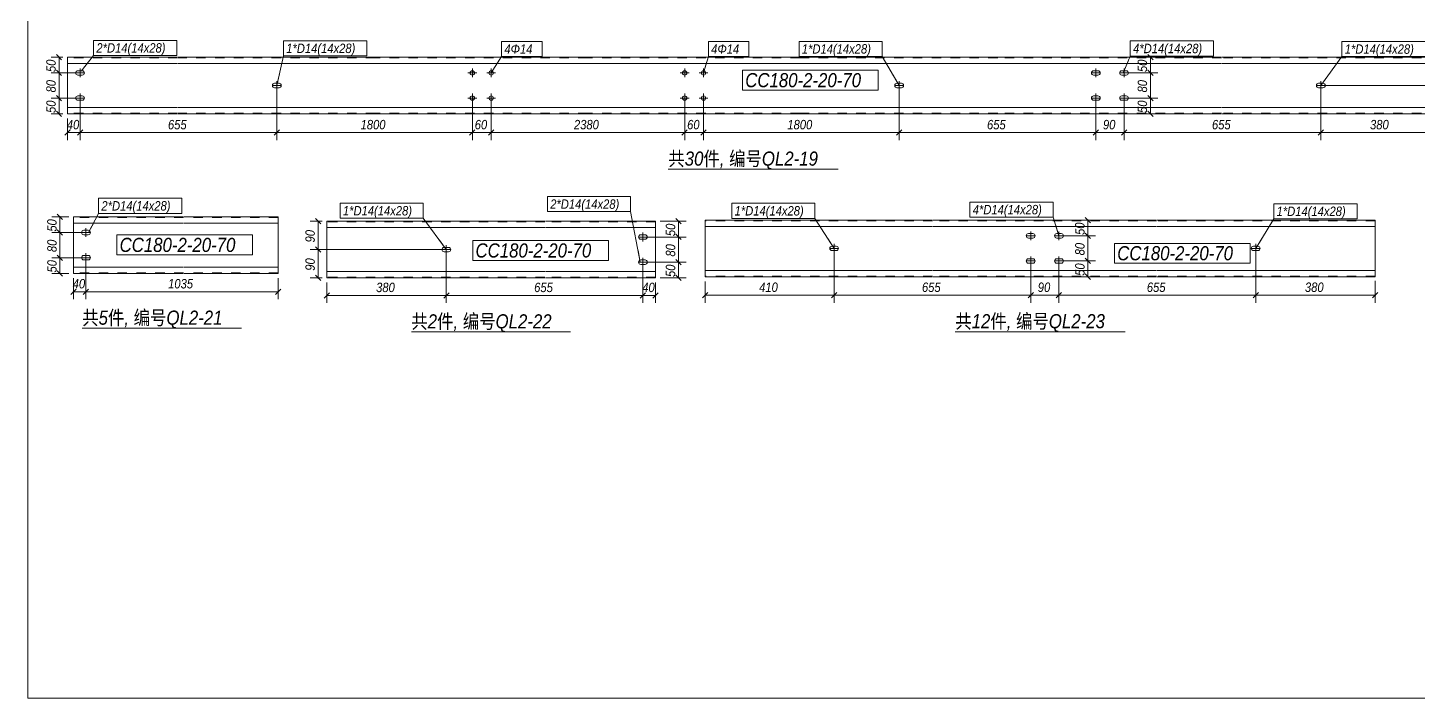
# Model space of a CAD drawing. Header units: millimetres. Extents: x 181 to 4047, y 165 to 2266.
# Drawn here: x 2069.9 to 2364.8, y 628.7 to 770.8 of the extents above; entities that cross this region are included whole.
import ezdxf

# ---------------------------------------------------------------- set-up
doc = ezdxf.new("R2010")
doc.units = ezdxf.units.MM
doc.linetypes.add('XKITLINE00', pattern=[0])
doc.linetypes.add('XKITLINE02', pattern=[4, 2, -2])
for name, color, linetype, lineweight in [('Bolt', 7, 'Continuous', 0), ('BoltMark', 3, 'Continuous', 0), ('DrawingSheet', 5, 'Continuous', 0), ('OtherObjectType', 1, 'Continuous', 0), ('Part', 2, 'Continuous', 0), ('PartMark', 3, 'Continuous', 0), ('Z-DIMENSIONS', 1, 'Continuous', 0)]:
    doc.layers.add(name, color=color, linetype=linetype, lineweight=lineweight)
doc.styles.add('Arial Italic', font='ariali.ttf')

msp = doc.modelspace()

# ---------------------------------------------------------------- linework, layer by layer
at = {"layer": 'Bolt', "color": 3, "linetype": 'XKITLINE00', "lineweight": 0}
for p, q in [((2080.06, 761.45), (2080.02, 761.27)), ((2080.02, 761.27), (2080.02, 761.27)), ((2080.02, 761.27), (2080.06, 761.09)), ((2080.02, 761.27), (2081.89, 761.27)), ((2080.16, 761.6), (2080.06, 761.45)), ((2080.06, 761.09), (2080.16, 760.94)), ((2080.31, 761.7), (2080.16, 761.6)), ((2080.16, 760.94), (2080.31, 760.84)), ((2080.49, 761.73), (2080.31, 761.7)), ((2080.31, 760.84), (2080.49, 760.8)), ((2081.42, 761.73), (2080.49, 761.73)), ((2080.49, 760.8), (2081.42, 760.8)), ((2080.95, 760.33), (2080.95, 762.2)), ((2081.6, 761.7), (2081.42, 761.73)), ((2081.42, 760.8), (2081.6, 760.84)), ((2081.75, 761.6), (2081.6, 761.7)), ((2081.6, 760.84), (2081.75, 760.94)), ((2081.85, 761.45), (2081.75, 761.6)), ((2081.75, 760.94), (2081.85, 761.09)), ((2081.89, 761.27), (2081.85, 761.45)), ((2081.85, 761.09), (2081.89, 761.27)), ((2081.89, 761.27), (2081.89, 761.27)), ((2163.21, 761.27), (2165.08, 761.27)), ((2164.15, 760.33), (2164.15, 762.2)), ((2167.21, 761.27), (2169.08, 761.27)), ((2168.15, 760.33), (2168.15, 762.2)), ((2208.25, 761.27), (2210.11, 761.27)), ((2209.18, 760.33), (2209.18, 762.2)), ((2212.25, 761.27), (2214.11, 761.27)), ((2213.18, 760.33), (2213.18, 762.2)), ((2295.47, 761.45), (2295.44, 761.27)), ((2295.44, 761.27), (2295.44, 761.27)), ((2295.44, 761.27), (2295.47, 761.09)), ((2295.44, 761.27), (2297.3, 761.27)), ((2295.57, 761.6), (2295.47, 761.45)), ((2295.47, 761.09), (2295.57, 760.94)), ((2295.72, 761.7), (2295.57, 761.6)), ((2295.57, 760.94), (2295.72, 760.84)), ((2295.9, 761.73), (2295.72, 761.7)), ((2295.72, 760.84), (2295.9, 760.8)), ((2296.84, 761.73), (2295.9, 761.73)), ((2295.9, 760.8), (2296.84, 760.8)), ((2296.37, 760.33), (2296.37, 762.2)), ((2297.01, 761.7), (2296.84, 761.73)), ((2296.84, 760.8), (2297.01, 760.84)), ((2297.17, 761.6), (2297.01, 761.7)), ((2297.01, 760.84), (2297.17, 760.94)), ((2297.27, 761.45), (2297.17, 761.6)), ((2297.17, 760.94), (2297.27, 761.09)), ((2297.3, 761.27), (2297.27, 761.45)), ((2297.27, 761.09), (2297.3, 761.27)), ((2297.3, 761.27), (2297.3, 761.27)), ((2301.47, 761.45), (2301.44, 761.27)), ((2301.44, 761.27), (2301.44, 761.27)), ((2301.44, 761.27), (2301.47, 761.09)), ((2301.44, 761.27), (2303.3, 761.27)), ((2301.57, 761.6), (2301.47, 761.45)), ((2301.47, 761.09), (2301.57, 760.94)), ((2301.72, 761.7), (2301.57, 761.6)), ((2301.57, 760.94), (2301.72, 760.84)), ((2301.9, 761.73), (2301.72, 761.7)), ((2301.72, 760.84), (2301.9, 760.8)), ((2302.84, 761.73), (2301.9, 761.73)), ((2301.9, 760.8), (2302.84, 760.8)), ((2302.37, 760.33), (2302.37, 762.2)), ((2303.01, 761.7), (2302.84, 761.73)), ((2302.84, 760.8), (2303.01, 760.84)), ((2303.17, 761.6), (2303.01, 761.7)), ((2303.01, 760.84), (2303.17, 760.94)), ((2303.27, 761.45), (2303.17, 761.6)), ((2303.17, 760.94), (2303.27, 761.09)), ((2303.3, 761.27), (2303.27, 761.45)), ((2303.27, 761.09), (2303.3, 761.27)), ((2303.3, 761.27), (2303.3, 761.27)), ((2121.75, 758.6), (2121.78, 758.78)), ((2121.78, 758.42), (2121.75, 758.6)), ((2121.75, 758.6), (2121.75, 758.6)), ((2123.61, 758.6), (2121.75, 758.6)), ((2121.78, 758.78), (2121.88, 758.93)), ((2121.88, 758.27), (2121.78, 758.42)), ((2121.88, 758.93), (2122.04, 759.03)), ((2122.04, 758.17), (2121.88, 758.27)), ((2122.04, 759.03), (2122.21, 759.07)), ((2122.21, 758.13), (2122.04, 758.17)), ((2122.21, 759.07), (2123.15, 759.07)), ((2123.15, 758.13), (2122.21, 758.13)), ((2122.68, 757.67), (2122.68, 759.53)), ((2123.15, 759.07), (2123.33, 759.03)), ((2123.33, 758.17), (2123.15, 758.13)), ((2123.33, 759.03), (2123.48, 758.93)), ((2123.48, 758.27), (2123.33, 758.17)), ((2123.48, 758.93), (2123.58, 758.78)), ((2123.58, 758.42), (2123.48, 758.27)), ((2123.58, 758.78), (2123.61, 758.6)), ((2123.61, 758.6), (2123.58, 758.42)), ((2123.61, 758.6), (2123.61, 758.6)), ((2253.75, 758.6), (2253.78, 758.78)), ((2253.78, 758.42), (2253.75, 758.6)), ((2253.75, 758.6), (2253.75, 758.6)), ((2255.61, 758.6), (2253.75, 758.6)), ((2253.78, 758.78), (2253.88, 758.93)), ((2253.88, 758.27), (2253.78, 758.42)), ((2253.88, 758.93), (2254.03, 759.03)), ((2254.03, 758.17), (2253.88, 758.27)), ((2254.03, 759.03), (2254.21, 759.07)), ((2254.21, 758.13), (2254.03, 758.17)), ((2254.21, 759.07), (2255.15, 759.07)), ((2255.15, 758.13), (2254.21, 758.13)), ((2254.68, 757.67), (2254.68, 759.53)), ((2255.15, 759.07), (2255.32, 759.03)), ((2255.32, 758.17), (2255.15, 758.13)), ((2255.32, 759.03), (2255.48, 758.93)), ((2255.48, 758.27), (2255.32, 758.17)), ((2255.48, 758.93), (2255.58, 758.78)), ((2255.58, 758.42), (2255.48, 758.27)), ((2255.58, 758.78), (2255.61, 758.6)), ((2255.61, 758.6), (2255.58, 758.42)), ((2255.61, 758.6), (2255.61, 758.6)), ((2343.16, 758.6), (2343.2, 758.78)), ((2343.2, 758.42), (2343.16, 758.6)), ((2343.16, 758.6), (2343.16, 758.6)), ((2345.03, 758.6), (2343.16, 758.6)), ((2343.2, 758.78), (2343.3, 758.93)), ((2343.3, 758.27), (2343.2, 758.42)), ((2343.3, 758.93), (2343.45, 759.03)), ((2343.45, 758.17), (2343.3, 758.27)), ((2343.45, 759.03), (2343.63, 759.07)), ((2343.63, 758.13), (2343.45, 758.17)), ((2343.63, 759.07), (2344.56, 759.07)), ((2344.56, 758.13), (2343.63, 758.13)), ((2344.1, 757.67), (2344.1, 759.53)), ((2344.56, 759.07), (2344.74, 759.03)), ((2344.74, 758.17), (2344.56, 758.13)), ((2344.74, 759.03), (2344.89, 758.93)), ((2344.89, 758.27), (2344.74, 758.17)), ((2344.89, 758.93), (2344.99, 758.78)), ((2344.99, 758.42), (2344.89, 758.27)), ((2344.99, 758.78), (2345.03, 758.6)), ((2345.03, 758.6), (2344.99, 758.42)), ((2345.03, 758.6), (2345.03, 758.6)), ((2080.06, 756.11), (2080.02, 755.93)), ((2080.02, 755.93), (2080.02, 755.93)), ((2080.02, 755.93), (2080.06, 755.76)), ((2080.02, 755.93), (2081.89, 755.93)), ((2080.16, 756.26), (2080.06, 756.11)), ((2080.06, 755.76), (2080.16, 755.6)), ((2080.31, 756.37), (2080.16, 756.26)), ((2080.16, 755.6), (2080.31, 755.5)), ((2080.49, 756.4), (2080.31, 756.37)), ((2080.31, 755.5), (2080.49, 755.47)), ((2081.42, 756.4), (2080.49, 756.4)), ((2080.49, 755.47), (2081.42, 755.47)), ((2080.95, 755), (2080.95, 756.87)), ((2081.6, 756.37), (2081.42, 756.4)), ((2081.42, 755.47), (2081.6, 755.5)), ((2081.75, 756.26), (2081.6, 756.37)), ((2081.6, 755.5), (2081.75, 755.6)), ((2081.85, 756.11), (2081.75, 756.26)), ((2081.75, 755.6), (2081.85, 755.76)), ((2081.89, 755.93), (2081.85, 756.11)), ((2081.85, 755.76), (2081.89, 755.93)), ((2081.89, 755.93), (2081.89, 755.93)), ((2163.21, 755.93), (2165.08, 755.93)), ((2164.15, 755), (2164.15, 756.87)), ((2167.21, 755.93), (2169.08, 755.93)), ((2168.15, 755), (2168.15, 756.87)), ((2208.25, 755.93), (2210.11, 755.93)), ((2209.18, 755), (2209.18, 756.87)), ((2212.25, 755.93), (2214.11, 755.93)), ((2213.18, 755), (2213.18, 756.87)), ((2295.47, 756.11), (2295.44, 755.93)), ((2295.44, 755.93), (2295.44, 755.93)), ((2295.44, 755.93), (2295.47, 755.76)), ((2295.44, 755.93), (2297.3, 755.93)), ((2295.57, 756.26), (2295.47, 756.11)), ((2295.47, 755.76), (2295.57, 755.6)), ((2295.72, 756.37), (2295.57, 756.26)), ((2295.57, 755.6), (2295.72, 755.5)), ((2295.9, 756.4), (2295.72, 756.37)), ((2295.72, 755.5), (2295.9, 755.47)), ((2296.84, 756.4), (2295.9, 756.4)), ((2295.9, 755.47), (2296.84, 755.47)), ((2296.37, 755), (2296.37, 756.87)), ((2297.01, 756.37), (2296.84, 756.4)), ((2296.84, 755.47), (2297.01, 755.5)), ((2297.17, 756.26), (2297.01, 756.37)), ((2297.01, 755.5), (2297.17, 755.6)), ((2297.27, 756.11), (2297.17, 756.26)), ((2297.17, 755.6), (2297.27, 755.76)), ((2297.3, 755.93), (2297.27, 756.11)), ((2297.27, 755.76), (2297.3, 755.93)), ((2297.3, 755.93), (2297.3, 755.93)), ((2301.47, 756.11), (2301.44, 755.93)), ((2301.44, 755.93), (2301.44, 755.93)), ((2301.44, 755.93), (2301.47, 755.76)), ((2301.44, 755.93), (2303.3, 755.93)), ((2301.57, 756.26), (2301.47, 756.11)), ((2301.47, 755.76), (2301.57, 755.6)), ((2301.72, 756.37), (2301.57, 756.26)), ((2301.57, 755.6), (2301.72, 755.5)), ((2301.9, 756.4), (2301.72, 756.37)), ((2301.72, 755.5), (2301.9, 755.47)), ((2302.84, 756.4), (2301.9, 756.4)), ((2301.9, 755.47), (2302.84, 755.47)), ((2302.37, 755), (2302.37, 756.87)), ((2303.01, 756.37), (2302.84, 756.4)), ((2302.84, 755.47), (2303.01, 755.5)), ((2303.17, 756.26), (2303.01, 756.37)), ((2303.01, 755.5), (2303.17, 755.6)), ((2303.27, 756.11), (2303.17, 756.26)), ((2303.17, 755.6), (2303.27, 755.76)), ((2303.3, 755.93), (2303.27, 756.11)), ((2303.27, 755.76), (2303.3, 755.93)), ((2303.3, 755.93), (2303.3, 755.93)), ((2081.31, 727.6), (2081.27, 727.42)), ((2081.27, 727.42), (2081.27, 727.42)), ((2081.27, 727.42), (2081.31, 727.24)), ((2083.14, 727.42), (2081.27, 727.42)), ((2081.41, 727.75), (2081.31, 727.6)), ((2081.31, 727.24), (2081.41, 727.09)), ((2081.56, 727.85), (2081.41, 727.75)), ((2081.41, 727.09), (2081.56, 726.99)), ((2081.74, 727.89), (2081.56, 727.85)), ((2081.56, 726.99), (2081.74, 726.95)), ((2082.67, 727.89), (2081.74, 727.89)), ((2081.74, 726.95), (2082.67, 726.95)), ((2082.2, 728.35), (2082.2, 726.49)), ((2082.85, 727.85), (2082.67, 727.89)), ((2082.67, 726.95), (2082.85, 726.99)), ((2083, 727.75), (2082.85, 727.85)), ((2082.85, 726.99), (2083, 727.09)), ((2083.1, 727.6), (2083, 727.75)), ((2083, 727.09), (2083.1, 727.24)), ((2083.14, 727.42), (2083.1, 727.6)), ((2083.1, 727.24), (2083.14, 727.42)), ((2083.14, 727.42), (2083.14, 727.42)), ((2199.43, 726.65), (2199.39, 726.47)), ((2199.39, 726.47), (2199.39, 726.47)), ((2199.39, 726.47), (2199.43, 726.29)), ((2199.39, 726.47), (2201.26, 726.47)), ((2199.53, 726.8), (2199.43, 726.65)), ((2199.43, 726.29), (2199.53, 726.14)), ((2199.68, 726.9), (2199.53, 726.8)), ((2199.53, 726.14), (2199.68, 726.04)), ((2199.86, 726.94), (2199.68, 726.9)), ((2199.68, 726.04), (2199.86, 726.01)), ((2200.79, 726.94), (2199.86, 726.94)), ((2199.86, 726.01), (2200.79, 726.01)), ((2200.33, 725.54), (2200.33, 727.41)), ((2200.97, 726.9), (2200.79, 726.94)), ((2200.79, 726.01), (2200.97, 726.04)), ((2201.12, 726.8), (2200.97, 726.9)), ((2200.97, 726.04), (2201.12, 726.14)), ((2201.22, 726.65), (2201.12, 726.8)), ((2201.12, 726.14), (2201.22, 726.29)), ((2201.26, 726.47), (2201.22, 726.65)), ((2201.22, 726.29), (2201.26, 726.47)), ((2201.26, 726.47), (2201.26, 726.47)), ((2281.67, 726.91), (2281.63, 726.73)), ((2281.63, 726.73), (2281.63, 726.73)), ((2281.63, 726.73), (2281.67, 726.55)), ((2283.5, 726.73), (2281.63, 726.73)), ((2281.77, 727.06), (2281.67, 726.91)), ((2281.67, 726.55), (2281.77, 726.4)), ((2281.92, 727.16), (2281.77, 727.06)), ((2281.77, 726.4), (2281.92, 726.3)), ((2282.1, 727.19), (2281.92, 727.16)), ((2281.92, 726.3), (2282.1, 726.26)), ((2283.03, 727.19), (2282.1, 727.19)), ((2282.1, 726.26), (2283.03, 726.26)), ((2282.57, 727.66), (2282.57, 725.79)), ((2283.21, 727.16), (2283.03, 727.19)), ((2283.03, 726.26), (2283.21, 726.3)), ((2283.36, 727.06), (2283.21, 727.16)), ((2283.21, 726.3), (2283.36, 726.4)), ((2283.46, 726.91), (2283.36, 727.06)), ((2283.36, 726.4), (2283.46, 726.55)), ((2283.5, 726.73), (2283.46, 726.91)), ((2283.46, 726.55), (2283.5, 726.73)), ((2283.5, 726.73), (2283.5, 726.73)), ((2287.67, 726.91), (2287.63, 726.73)), ((2287.63, 726.73), (2287.63, 726.73)), ((2287.63, 726.73), (2287.67, 726.55)), ((2289.5, 726.73), (2287.63, 726.73)), ((2287.77, 727.06), (2287.67, 726.91)), ((2287.67, 726.55), (2287.77, 726.4)), ((2287.92, 727.16), (2287.77, 727.06)), ((2287.77, 726.4), (2287.92, 726.3)), ((2288.1, 727.19), (2287.92, 727.16)), ((2287.92, 726.3), (2288.1, 726.26)), ((2289.03, 727.19), (2288.1, 727.19)), ((2288.1, 726.26), (2289.03, 726.26)), ((2288.57, 727.66), (2288.57, 725.79)), ((2289.21, 727.16), (2289.03, 727.19)), ((2289.03, 726.26), (2289.21, 726.3)), ((2289.36, 727.06), (2289.21, 727.16)), ((2289.21, 726.3), (2289.36, 726.4)), ((2289.46, 726.91), (2289.36, 727.06)), ((2289.36, 726.4), (2289.46, 726.55)), ((2289.5, 726.73), (2289.46, 726.91)), ((2289.46, 726.55), (2289.5, 726.73)), ((2289.5, 726.73), (2289.5, 726.73)), ((2081.56, 722.52), (2081.41, 722.42)), ((2081.74, 722.55), (2081.56, 722.52)), ((2082.67, 722.55), (2081.74, 722.55)), ((2082.2, 723.02), (2082.2, 721.15)), ((2082.85, 722.52), (2082.67, 722.55)), ((2083, 722.42), (2082.85, 722.52)), ((2157.74, 723.99), (2157.7, 723.81)), ((2157.7, 723.81), (2157.7, 723.81)), ((2157.7, 723.81), (2157.74, 723.63)), ((2159.57, 723.81), (2157.7, 723.81)), ((2157.84, 724.14), (2157.74, 723.99)), ((2157.74, 723.63), (2157.84, 723.48)), ((2157.99, 724.24), (2157.84, 724.14)), ((2157.84, 723.48), (2157.99, 723.38)), ((2158.17, 724.27), (2157.99, 724.24)), ((2157.99, 723.38), (2158.17, 723.34)), ((2159.1, 724.27), (2158.17, 724.27)), ((2158.17, 723.34), (2159.1, 723.34)), ((2158.63, 724.74), (2158.63, 722.87)), ((2159.28, 724.24), (2159.1, 724.27)), ((2159.1, 723.34), (2159.28, 723.38)), ((2159.43, 724.14), (2159.28, 724.24)), ((2159.28, 723.38), (2159.43, 723.48)), ((2159.53, 723.99), (2159.43, 724.14)), ((2159.43, 723.48), (2159.53, 723.63)), ((2159.57, 723.81), (2159.53, 723.99)), ((2159.53, 723.63), (2159.57, 723.81)), ((2159.57, 723.81), (2159.57, 723.81)), ((2239.98, 724.24), (2239.94, 724.06)), ((2239.94, 724.06), (2239.94, 724.06)), ((2239.94, 724.06), (2239.98, 723.88)), ((2241.81, 724.06), (2239.94, 724.06)), ((2240.08, 724.39), (2239.98, 724.24)), ((2239.98, 723.88), (2240.08, 723.73)), ((2240.23, 724.49), (2240.08, 724.39)), ((2240.08, 723.73), (2240.23, 723.63)), ((2240.41, 724.53), (2240.23, 724.49)), ((2240.23, 723.63), (2240.41, 723.59)), ((2241.34, 724.53), (2240.41, 724.53)), ((2240.41, 723.59), (2241.34, 723.59)), ((2240.88, 724.99), (2240.88, 723.13)), ((2241.52, 724.49), (2241.34, 724.53)), ((2241.34, 723.59), (2241.52, 723.63)), ((2241.67, 724.39), (2241.52, 724.49)), ((2241.52, 723.63), (2241.67, 723.73)), ((2241.77, 724.24), (2241.67, 724.39)), ((2241.67, 723.73), (2241.77, 723.88)), ((2241.81, 724.06), (2241.77, 724.24)), ((2241.77, 723.88), (2241.81, 724.06)), ((2241.81, 724.06), (2241.81, 724.06)), ((2329.4, 724.24), (2329.36, 724.06)), ((2329.36, 724.06), (2329.36, 724.06)), ((2329.36, 724.06), (2329.4, 723.88)), ((2331.23, 724.06), (2329.36, 724.06)), ((2329.5, 724.39), (2329.4, 724.24)), ((2329.4, 723.88), (2329.5, 723.73)), ((2329.65, 724.49), (2329.5, 724.39)), ((2329.5, 723.73), (2329.65, 723.63)), ((2329.83, 724.53), (2329.65, 724.49)), ((2329.65, 723.63), (2329.83, 723.59)), ((2330.76, 724.53), (2329.83, 724.53)), ((2329.83, 723.59), (2330.76, 723.59)), ((2330.29, 724.99), (2330.29, 723.13)), ((2330.94, 724.49), (2330.76, 724.53)), ((2330.76, 723.59), (2330.94, 723.63)), ((2331.09, 724.39), (2330.94, 724.49)), ((2330.94, 723.63), (2331.09, 723.73)), ((2331.19, 724.24), (2331.09, 724.39)), ((2331.09, 723.73), (2331.19, 723.88)), ((2331.23, 724.06), (2331.19, 724.24)), ((2331.19, 723.88), (2331.23, 724.06)), ((2331.23, 724.06), (2331.23, 724.06)), ((2081.31, 722.26), (2081.27, 722.09)), ((2081.27, 722.09), (2081.27, 722.09)), ((2081.27, 722.09), (2081.31, 721.91)), ((2083.14, 722.09), (2081.27, 722.09)), ((2081.41, 722.42), (2081.31, 722.26)), ((2081.31, 721.91), (2081.41, 721.76)), ((2081.41, 721.76), (2081.56, 721.65)), ((2081.56, 721.65), (2081.74, 721.62)), ((2081.74, 721.62), (2082.67, 721.62)), ((2082.67, 721.62), (2082.85, 721.65)), ((2082.85, 721.65), (2083, 721.76)), ((2083.1, 722.26), (2083, 722.42)), ((2083, 721.76), (2083.1, 721.91)), ((2083.14, 722.09), (2083.1, 722.26)), ((2083.1, 721.91), (2083.14, 722.09)), ((2083.14, 722.09), (2083.14, 722.09)), ((2199.43, 721.32), (2199.39, 721.14)), ((2199.39, 721.14), (2199.39, 721.14)), ((2199.39, 721.14), (2199.43, 720.96)), ((2199.39, 721.14), (2201.26, 721.14)), ((2199.53, 721.47), (2199.43, 721.32)), ((2199.43, 720.96), (2199.53, 720.81)), ((2199.68, 721.57), (2199.53, 721.47)), ((2199.53, 720.81), (2199.68, 720.71)), ((2199.86, 721.61), (2199.68, 721.57)), ((2199.68, 720.71), (2199.86, 720.67)), ((2200.79, 721.61), (2199.86, 721.61)), ((2199.86, 720.67), (2200.79, 720.67)), ((2200.33, 720.21), (2200.33, 722.07)), ((2200.97, 721.57), (2200.79, 721.61)), ((2200.79, 720.67), (2200.97, 720.71)), ((2201.12, 721.47), (2200.97, 721.57)), ((2200.97, 720.71), (2201.12, 720.81)), ((2201.22, 721.32), (2201.12, 721.47)), ((2201.12, 720.81), (2201.22, 720.96)), ((2201.26, 721.14), (2201.22, 721.32)), ((2201.22, 720.96), (2201.26, 721.14)), ((2201.26, 721.14), (2201.26, 721.14)), ((2281.67, 721.57), (2281.63, 721.39)), ((2281.63, 721.39), (2281.63, 721.39)), ((2281.63, 721.39), (2281.67, 721.22)), ((2283.5, 721.39), (2281.63, 721.39)), ((2281.77, 721.72), (2281.67, 721.57)), ((2281.67, 721.22), (2281.77, 721.06)), ((2281.92, 721.83), (2281.77, 721.72)), ((2281.77, 721.06), (2281.92, 720.96)), ((2282.1, 721.86), (2281.92, 721.83)), ((2281.92, 720.96), (2282.1, 720.93)), ((2283.03, 721.86), (2282.1, 721.86)), ((2282.1, 720.93), (2283.03, 720.93)), ((2282.57, 722.33), (2282.57, 720.46)), ((2283.21, 721.83), (2283.03, 721.86)), ((2283.03, 720.93), (2283.21, 720.96)), ((2283.36, 721.72), (2283.21, 721.83)), ((2283.21, 720.96), (2283.36, 721.06)), ((2283.46, 721.57), (2283.36, 721.72)), ((2283.36, 721.06), (2283.46, 721.22)), ((2283.5, 721.39), (2283.46, 721.57)), ((2283.46, 721.22), (2283.5, 721.39)), ((2283.5, 721.39), (2283.5, 721.39)), ((2287.67, 721.57), (2287.63, 721.39)), ((2287.63, 721.39), (2287.63, 721.39)), ((2287.63, 721.39), (2287.67, 721.22)), ((2289.5, 721.39), (2287.63, 721.39)), ((2287.77, 721.72), (2287.67, 721.57)), ((2287.67, 721.22), (2287.77, 721.06)), ((2287.92, 721.83), (2287.77, 721.72)), ((2287.77, 721.06), (2287.92, 720.96)), ((2288.1, 721.86), (2287.92, 721.83)), ((2287.92, 720.96), (2288.1, 720.93)), ((2289.03, 721.86), (2288.1, 721.86)), ((2288.1, 720.93), (2289.03, 720.93)), ((2288.57, 722.33), (2288.57, 720.46)), ((2289.21, 721.83), (2289.03, 721.86)), ((2289.03, 720.93), (2289.21, 720.96)), ((2289.36, 721.72), (2289.21, 721.83)), ((2289.21, 720.96), (2289.36, 721.06)), ((2289.46, 721.57), (2289.36, 721.72)), ((2289.36, 721.06), (2289.46, 721.22)), ((2289.5, 721.39), (2289.46, 721.57)), ((2289.46, 721.22), (2289.5, 721.39)), ((2289.5, 721.39), (2289.5, 721.39))]:
    msp.add_line(p, q, dxfattribs=at)
for centre in [(2164.15, 761.27), (2168.15, 761.27), (2209.18, 761.27), (2213.18, 761.27), (2164.15, 755.93), (2168.15, 755.93), (2209.18, 755.93), (2213.18, 755.93)]:
    msp.add_circle(centre, 0.467, dxfattribs=at)
at = {"layer": 'BoltMark', "color": 3, "linetype": 'XKITLINE00', "lineweight": 0}
for p, q in [((2083.82, 768.17), (2101.48, 768.17)), ((2083.82, 764.97), (2083.82, 768.17)), ((2101.48, 764.97), (2101.48, 768.17)), ((2124.08, 768.08), (2141.74, 768.08)), ((2124.08, 764.88), (2124.08, 768.08)), ((2141.74, 764.88), (2141.74, 768.08)), ((2170.35, 767.94), (2178.97, 767.94)), ((2170.35, 764.74), (2170.35, 767.94)), ((2178.97, 764.74), (2178.97, 767.94)), ((2214.2, 767.94), (2222.82, 767.94)), ((2214.2, 764.74), (2214.2, 767.94)), ((2222.82, 764.74), (2222.82, 767.94)), ((2233.43, 767.96), (2251.09, 767.96)), ((2233.43, 764.76), (2233.43, 767.96)), ((2251.09, 764.76), (2251.09, 767.96)), ((2303.68, 768.05), (2321.34, 768.05)), ((2303.68, 764.85), (2303.68, 768.05)), ((2321.34, 764.85), (2321.34, 768.05)), ((2348.58, 767.92), (2366.23, 767.92)), ((2348.58, 764.72), (2348.58, 767.92)), ((2081.16, 761.66), (2083.82, 764.97)), ((2083.82, 764.97), (2101.48, 764.97)), ((2122.68, 758.6), (2124.08, 764.88)), ((2124.08, 764.88), (2141.74, 764.88)), ((2168.15, 761.27), (2170.35, 764.74)), ((2170.35, 764.74), (2178.97, 764.74)), ((2213.18, 761.27), (2214.2, 764.74)), ((2214.2, 764.74), (2222.82, 764.74)), ((2233.43, 764.76), (2251.09, 764.76)), ((2254.68, 758.6), (2251.09, 764.76)), ((2302.25, 761.45), (2303.68, 764.85)), ((2303.22, 763.76), (2302.25, 761.45)), ((2303.68, 764.85), (2321.34, 764.85)), ((2344.1, 758.6), (2348.58, 764.72)), ((2348.58, 764.72), (2366.23, 764.72)), ((2082.73, 763.61), (2081.16, 761.66)), ((2123.23, 761.04), (2122.68, 758.6)), ((2169.48, 763.38), (2168.15, 761.27)), ((2213.88, 763.67), (2213.18, 761.27)), ((2253.42, 760.76), (2254.68, 758.6)), ((2345.57, 760.62), (2344.1, 758.6)), ((2084.88, 734.68), (2102.54, 734.68)), ((2084.88, 731.48), (2084.88, 734.68)), ((2102.54, 731.48), (2102.54, 734.68)), ((2180.06, 735.05), (2197.72, 735.05)), ((2180.06, 731.85), (2180.06, 735.05)), ((2197.72, 731.85), (2197.72, 735.05)), ((2082.77, 727.42), (2084.88, 731.48)), ((2084.88, 731.48), (2102.54, 731.48)), ((2136.1, 733.64), (2153.75, 733.64)), ((2136.1, 730.44), (2136.1, 733.64)), ((2153.75, 730.44), (2153.75, 733.64)), ((2180.06, 731.85), (2197.72, 731.85)), ((2199.76, 721.14), (2197.72, 731.85)), ((2219.17, 733.63), (2236.82, 733.63)), ((2219.17, 730.43), (2219.17, 733.63)), ((2236.82, 730.43), (2236.82, 733.63)), ((2269.68, 733.88), (2287.34, 733.88)), ((2269.68, 730.68), (2269.68, 733.88)), ((2287.34, 730.68), (2287.34, 733.88)), ((2334.12, 733.52), (2351.78, 733.52)), ((2334.12, 730.32), (2334.12, 733.52)), ((2351.78, 730.32), (2351.78, 733.52)), ((2083.92, 729.64), (2082.77, 727.42)), ((2136.1, 730.44), (2153.75, 730.44)), ((2158.63, 723.81), (2153.75, 730.44)), ((2219.17, 730.43), (2236.82, 730.43)), ((2240.88, 724.06), (2236.82, 730.43)), ((2269.68, 730.68), (2287.34, 730.68)), ((2288.57, 726.73), (2287.34, 730.68)), ((2287.82, 729.11), (2288.57, 726.73)), ((2330.29, 724.06), (2334.12, 730.32)), ((2334.12, 730.32), (2351.78, 730.32)), ((2157.15, 725.82), (2158.63, 723.81)), ((2239.53, 726.17), (2240.88, 724.06)), ((2331.6, 726.19), (2330.29, 724.06)), ((2199.29, 723.6), (2199.76, 721.14))]:
    msp.add_line(p, q, dxfattribs=at)
at = {"layer": 'DrawingSheet', "color": 5, "linetype": 'XKITLINE00', "lineweight": 0}
for p, q in [((2069.87, 940.28), (2069.87, 628.68)), ((2069.87, 628.68), (2513.71, 628.68))]:
    msp.add_line(p, q, dxfattribs=at)
at = {"layer": 'OtherObjectType', "color": 6, "linetype": 'XKITLINE00', "lineweight": 0}
for p, q in [((2205.71, 740.85), (2241.72, 740.85)), ((2081.4, 707.12), (2115.19, 707.12)), ((2151.21, 706.34), (2185, 706.34)), ((2266.57, 706.37), (2302.59, 706.37))]:
    msp.add_line(p, q, dxfattribs=at)
at = {"layer": 'Part', "color": 2, "linetype": 'XKITLINE00', "lineweight": 0}
for p, q in [((2078.29, 764.6), (2078.29, 752.6)), ((2078.29, 764.6), (2101.65, 764.6)), ((2101.75, 764.6), (2143.58, 764.6)), ((2143.68, 764.6), (2188.61, 764.6)), ((2188.71, 764.6), (2233.65, 764.6)), ((2233.75, 764.6), (2275.58, 764.6)), ((2275.68, 764.6), (2323.06, 764.6)), ((2323.16, 764.6), (2369.43, 764.6)), ((2101.65, 763.27), (2078.29, 763.27)), ((2143.58, 763.27), (2101.75, 763.27)), ((2188.61, 763.27), (2143.68, 763.27)), ((2233.65, 763.27), (2188.71, 763.27)), ((2275.58, 763.27), (2233.75, 763.27)), ((2323.06, 763.27), (2275.68, 763.27)), ((2369.43, 763.27), (2323.16, 763.27)), ((2101.65, 753.93), (2078.29, 753.93)), ((2078.29, 752.6), (2101.65, 752.6)), ((2143.58, 753.93), (2101.75, 753.93)), ((2101.75, 752.6), (2143.58, 752.6)), ((2188.61, 753.93), (2143.68, 753.93)), ((2143.68, 752.6), (2188.61, 752.6)), ((2233.65, 753.93), (2188.71, 753.93)), ((2188.71, 752.6), (2233.65, 752.6)), ((2275.58, 753.93), (2233.75, 753.93)), ((2233.75, 752.6), (2275.58, 752.6)), ((2323.06, 753.93), (2275.68, 753.93)), ((2275.68, 752.6), (2323.06, 752.6)), ((2369.43, 753.93), (2323.16, 753.93)), ((2323.16, 752.6), (2369.43, 752.6)), ((2079.54, 718.75), (2079.54, 730.75)), ((2102.9, 730.75), (2079.54, 730.75)), ((2102.9, 729.42), (2079.54, 729.42)), ((2123, 730.75), (2103, 730.75)), ((2123, 729.42), (2103, 729.42)), ((2123, 718.75), (2123, 730.75)), ((2133.3, 729.81), (2133.3, 717.81)), ((2133.3, 729.81), (2179.53, 729.81)), ((2179.53, 728.47), (2133.3, 728.47)), ((2179.63, 729.81), (2202.99, 729.81)), ((2202.99, 728.47), (2179.63, 728.47)), ((2202.99, 729.81), (2202.99, 717.81)), ((2213.54, 718.06), (2213.54, 730.06)), ((2261.77, 730.06), (2213.54, 730.06)), ((2261.77, 728.73), (2213.54, 728.73)), ((2309.26, 730.06), (2261.87, 730.06)), ((2309.26, 728.73), (2261.87, 728.73)), ((2355.63, 730.06), (2309.36, 730.06)), ((2355.63, 728.73), (2309.36, 728.73)), ((2355.63, 718.06), (2355.63, 730.06)), ((2102.9, 720.09), (2079.54, 720.09)), ((2123, 720.09), (2103, 720.09)), ((2079.54, 718.75), (2102.9, 718.75)), ((2103, 718.75), (2123, 718.75)), ((2179.53, 719.14), (2133.3, 719.14)), ((2133.3, 717.81), (2179.53, 717.81)), ((2202.99, 719.14), (2179.63, 719.14)), ((2179.63, 717.81), (2202.99, 717.81)), ((2261.77, 719.39), (2213.54, 719.39)), ((2213.54, 718.06), (2261.77, 718.06)), ((2309.26, 719.39), (2261.87, 719.39)), ((2261.87, 718.06), (2309.26, 718.06)), ((2355.63, 719.39), (2309.36, 719.39)), ((2309.36, 718.06), (2355.63, 718.06))]:
    msp.add_line(p, q, dxfattribs=at)
at = {"layer": 'Part', "color": 7, "linetype": 'XKITLINE02', "lineweight": 0}
for p, q in [((2101.65, 764.47), (2078.29, 764.47)), ((2143.58, 764.47), (2101.75, 764.47)), ((2188.61, 764.47), (2143.68, 764.47)), ((2233.65, 764.47), (2188.71, 764.47)), ((2275.58, 764.47), (2233.75, 764.47)), ((2323.06, 764.47), (2275.68, 764.47)), ((2369.43, 764.47), (2323.16, 764.47)), ((2101.65, 752.73), (2078.29, 752.73)), ((2143.58, 752.73), (2101.75, 752.73)), ((2188.61, 752.73), (2143.68, 752.73)), ((2233.65, 752.73), (2188.71, 752.73)), ((2275.58, 752.73), (2233.75, 752.73)), ((2323.06, 752.73), (2275.68, 752.73)), ((2369.43, 752.73), (2323.16, 752.73)), ((2102.9, 730.62), (2079.54, 730.62)), ((2123, 730.62), (2103, 730.62)), ((2179.53, 729.67), (2133.3, 729.67)), ((2202.99, 729.67), (2179.63, 729.67)), ((2261.77, 729.93), (2213.54, 729.93)), ((2309.26, 729.93), (2261.87, 729.93)), ((2355.63, 729.93), (2309.36, 729.93)), ((2102.9, 718.89), (2079.54, 718.89)), ((2123, 718.89), (2103, 718.89)), ((2179.53, 717.94), (2133.3, 717.94)), ((2202.99, 717.94), (2179.63, 717.94)), ((2261.77, 718.19), (2213.54, 718.19)), ((2309.26, 718.19), (2261.87, 718.19)), ((2355.63, 718.19), (2309.36, 718.19))]:
    msp.add_line(p, q, dxfattribs=at)
at = {"layer": 'PartMark', "color": 1, "linetype": 'XKITLINE00', "lineweight": 0}
for p, q in [((2221.43, 761.83), (2250.2, 761.83)), ((2221.43, 757.63), (2221.43, 761.83)), ((2250.2, 757.63), (2250.2, 761.83)), ((2221.43, 757.63), (2250.2, 757.63)), ((2088.74, 726.9), (2117.51, 726.9)), ((2088.74, 722.7), (2088.74, 726.9)), ((2117.51, 722.7), (2117.51, 726.9)), ((2164.22, 725.72), (2193, 725.72)), ((2164.22, 721.52), (2164.22, 725.72)), ((2193, 721.52), (2193, 725.72)), ((2088.74, 722.7), (2117.51, 722.7)), ((2300.32, 725.13), (2329.09, 725.13)), ((2300.32, 720.93), (2300.32, 725.13)), ((2329.09, 720.93), (2329.09, 725.13)), ((2164.22, 721.52), (2193, 721.52)), ((2300.32, 720.93), (2329.09, 720.93))]:
    msp.add_line(p, q, dxfattribs=at)
at = {"layer": 'Z-DIMENSIONS', "color": 4, "linetype": 'XKITLINE00', "lineweight": 0}
for p, q in [((2077.29, 764.6), (2074.79, 764.6)), ((2075.92, 765.17), (2077.05, 764.04)), ((2076.49, 761.27), (2076.49, 764.6)), ((2303.37, 764.6), (2309.55, 764.6)), ((2307.39, 765.17), (2308.52, 764.04)), ((2307.95, 761.27), (2307.95, 764.6)), ((2079.95, 761.27), (2074.79, 761.27)), ((2079.95, 761.27), (2074.79, 761.27)), ((2075.92, 761.83), (2077.05, 760.7)), ((2075.92, 761.83), (2077.05, 760.7)), ((2076.49, 755.93), (2076.49, 761.27)), ((2303.37, 761.27), (2309.55, 761.27)), ((2303.37, 761.27), (2309.55, 761.27)), ((2307.39, 761.83), (2308.52, 760.7)), ((2307.39, 761.83), (2308.52, 760.7)), ((2307.95, 755.93), (2307.95, 761.27)), ((2345.1, 758.6), (2375.64, 758.6)), ((2345.1, 758.6), (2375.64, 758.6)), ((2079.95, 755.93), (2074.79, 755.93)), ((2079.95, 755.93), (2074.79, 755.93)), ((2075.92, 756.5), (2077.05, 755.37)), ((2075.92, 756.5), (2077.05, 755.37)), ((2076.49, 752.6), (2076.49, 755.93)), ((2080.95, 754.93), (2080.95, 747)), ((2080.95, 754.93), (2080.95, 747)), ((2122.68, 757.6), (2122.68, 747)), ((2122.68, 757.6), (2122.68, 747)), ((2164.15, 754.93), (2164.15, 747)), ((2164.15, 754.93), (2164.15, 747)), ((2168.15, 754.93), (2168.15, 747)), ((2168.15, 754.93), (2168.15, 747)), ((2209.18, 754.93), (2209.18, 747)), ((2209.18, 754.93), (2209.18, 747)), ((2213.18, 754.93), (2213.18, 747)), ((2213.18, 754.93), (2213.18, 747)), ((2254.68, 757.6), (2254.68, 747)), ((2254.68, 757.6), (2254.68, 747)), ((2296.37, 754.93), (2296.37, 747)), ((2296.37, 754.93), (2296.37, 747)), ((2302.37, 754.93), (2302.37, 747)), ((2302.37, 754.93), (2302.37, 747)), ((2303.37, 755.93), (2309.55, 755.93)), ((2303.37, 755.93), (2309.55, 755.93)), ((2307.39, 756.5), (2308.52, 755.37)), ((2307.39, 756.5), (2308.52, 755.37)), ((2307.95, 752.6), (2307.95, 755.93)), ((2344.1, 757.6), (2344.1, 747)), ((2344.1, 757.6), (2344.1, 747)), ((2077.29, 752.6), (2074.79, 752.6)), ((2075.92, 753.17), (2077.05, 752.04)), ((2303.37, 752.6), (2309.55, 752.6)), ((2307.39, 753.17), (2308.52, 752.04)), ((2078.85, 749.17), (2077.72, 748.04)), ((2078.29, 751.6), (2078.29, 747)), ((2081.52, 749.17), (2080.39, 748.04)), ((2081.52, 749.17), (2080.39, 748.04)), ((2123.25, 749.17), (2122.12, 748.04)), ((2123.25, 749.17), (2122.12, 748.04)), ((2164.71, 749.17), (2163.58, 748.04)), ((2164.71, 749.17), (2163.58, 748.04)), ((2168.71, 749.17), (2167.58, 748.04)), ((2168.71, 749.17), (2167.58, 748.04)), ((2209.74, 749.17), (2208.61, 748.04)), ((2209.74, 749.17), (2208.61, 748.04)), ((2213.74, 749.17), (2212.61, 748.04)), ((2213.74, 749.17), (2212.61, 748.04)), ((2255.24, 749.17), (2254.11, 748.04)), ((2255.24, 749.17), (2254.11, 748.04)), ((2296.94, 749.17), (2295.8, 748.04)), ((2296.94, 749.17), (2295.8, 748.04)), ((2302.94, 749.17), (2301.8, 748.04)), ((2302.94, 749.17), (2301.8, 748.04)), ((2344.66, 749.17), (2343.53, 748.04)), ((2344.66, 749.17), (2343.53, 748.04)), ((2078.29, 748.6), (2080.95, 748.6)), ((2080.95, 748.6), (2122.68, 748.6)), ((2122.68, 748.6), (2164.15, 748.6)), ((2164.15, 748.6), (2168.15, 748.6)), ((2168.15, 748.6), (2209.18, 748.6)), ((2209.18, 748.6), (2213.18, 748.6)), ((2213.18, 748.6), (2254.68, 748.6)), ((2254.68, 748.6), (2296.37, 748.6)), ((2296.37, 748.6), (2302.37, 748.6)), ((2302.37, 748.6), (2344.1, 748.6)), ((2344.1, 748.6), (2369.43, 748.6)), ((2076.12, 731.32), (2077.25, 730.19)), ((2078.54, 730.75), (2074.99, 730.75)), ((2076.69, 727.42), (2076.69, 730.75)), ((2132.3, 729.81), (2129.73, 729.81)), ((2130.87, 730.37), (2132, 729.24)), ((2131.43, 723.81), (2131.43, 729.81)), ((2203.99, 729.81), (2209.48, 729.81)), ((2207.32, 730.37), (2208.45, 729.24)), ((2207.88, 726.47), (2207.88, 729.81)), ((2284.23, 730.06), (2296.3, 730.06)), ((2294.14, 730.63), (2295.27, 729.49)), ((2294.7, 726.73), (2294.7, 730.06)), ((2081.2, 727.42), (2074.99, 727.42)), ((2081.2, 727.42), (2074.99, 727.42)), ((2076.12, 727.98), (2077.25, 726.85)), ((2076.12, 727.98), (2077.25, 726.85)), ((2076.69, 722.09), (2076.69, 727.42)), ((2201.33, 726.47), (2209.48, 726.47)), ((2201.33, 726.47), (2209.48, 726.47)), ((2207.32, 727.04), (2208.45, 725.91)), ((2207.32, 727.04), (2208.45, 725.91)), ((2207.88, 721.14), (2207.88, 726.47)), ((2289.57, 726.73), (2296.3, 726.73)), ((2289.57, 726.73), (2296.3, 726.73)), ((2294.14, 727.29), (2295.27, 726.16)), ((2294.14, 727.29), (2295.27, 726.16)), ((2294.7, 721.39), (2294.7, 726.73)), ((2076.12, 722.65), (2077.25, 721.52)), ((2076.12, 722.65), (2077.25, 721.52)), ((2157.63, 723.81), (2129.73, 723.81)), ((2157.63, 723.81), (2129.73, 723.81)), ((2130.87, 724.37), (2132, 723.24)), ((2130.87, 724.37), (2132, 723.24)), ((2131.43, 717.81), (2131.43, 723.81)), ((2158.63, 722.81), (2158.63, 712.49)), ((2158.63, 722.81), (2158.63, 712.49)), ((2240.88, 723.06), (2240.88, 712.52)), ((2240.88, 723.06), (2240.88, 712.52)), ((2330.29, 723.06), (2330.29, 712.52)), ((2330.29, 723.06), (2330.29, 712.52)), ((2081.2, 722.09), (2074.99, 722.09)), ((2081.2, 722.09), (2074.99, 722.09)), ((2076.69, 718.75), (2076.69, 722.09)), ((2082.2, 721.09), (2082.2, 713.27)), ((2082.2, 721.09), (2082.2, 713.27)), ((2200.33, 720.14), (2200.33, 712.49)), ((2200.33, 720.14), (2200.33, 712.49)), ((2201.33, 721.14), (2209.48, 721.14)), ((2201.33, 721.14), (2209.48, 721.14)), ((2207.32, 721.71), (2208.45, 720.57)), ((2207.32, 721.71), (2208.45, 720.57)), ((2207.88, 717.81), (2207.88, 721.14)), ((2282.57, 720.39), (2282.57, 712.52)), ((2282.57, 720.39), (2282.57, 712.52)), ((2288.57, 720.39), (2288.57, 712.52)), ((2288.57, 720.39), (2288.57, 712.52)), ((2289.57, 721.39), (2296.3, 721.39)), ((2289.57, 721.39), (2296.3, 721.39)), ((2294.14, 721.96), (2295.27, 720.83)), ((2294.14, 721.96), (2295.27, 720.83)), ((2294.7, 718.06), (2294.7, 721.39)), ((2078.54, 718.75), (2074.99, 718.75)), ((2076.12, 719.32), (2077.25, 718.19)), ((2079.54, 717.75), (2079.54, 713.27)), ((2123, 717.75), (2123, 713.27)), ((2132.3, 717.81), (2129.73, 717.81)), ((2130.87, 718.37), (2132, 717.24)), ((2133.3, 716.81), (2133.3, 712.49)), ((2202.99, 716.81), (2202.99, 712.49)), ((2203.99, 717.81), (2209.48, 717.81)), ((2207.32, 718.37), (2208.45, 717.24)), ((2213.54, 717.06), (2213.54, 712.52)), ((2284.23, 718.06), (2296.3, 718.06)), ((2294.14, 718.63), (2295.27, 717.49)), ((2355.63, 717.19), (2355.63, 712.52)), ((2080.1, 715.43), (2078.97, 714.3)), ((2079.54, 714.87), (2082.2, 714.87)), ((2082.77, 715.43), (2081.64, 714.3)), ((2082.77, 715.43), (2081.64, 714.3)), ((2082.2, 714.87), (2123, 714.87)), ((2123.56, 715.43), (2122.43, 714.3)), ((2133.87, 714.66), (2132.74, 713.53)), ((2133.3, 714.09), (2158.63, 714.09)), ((2159.2, 714.66), (2158.07, 713.53)), ((2159.2, 714.66), (2158.07, 713.53)), ((2158.63, 714.09), (2200.33, 714.09)), ((2200.89, 714.66), (2199.76, 713.53)), ((2200.89, 714.66), (2199.76, 713.53)), ((2200.33, 714.09), (2202.99, 714.09)), ((2203.56, 714.66), (2202.43, 713.53)), ((2214.1, 714.69), (2212.97, 713.55)), ((2213.54, 714.12), (2240.88, 714.12)), ((2241.44, 714.69), (2240.31, 713.55)), ((2241.44, 714.69), (2240.31, 713.55)), ((2240.88, 714.12), (2282.57, 714.12)), ((2283.13, 714.69), (2282, 713.55)), ((2283.13, 714.69), (2282, 713.55)), ((2282.57, 714.12), (2288.57, 714.12)), ((2289.13, 714.69), (2288, 713.55)), ((2289.13, 714.69), (2288, 713.55)), ((2288.57, 714.12), (2330.29, 714.12)), ((2330.86, 714.69), (2329.73, 713.55)), ((2330.86, 714.69), (2329.73, 713.55)), ((2330.29, 714.12), (2355.63, 714.12)), ((2356.19, 714.69), (2355.06, 713.55))]:
    msp.add_line(p, q, dxfattribs=at)
at = {"layer": 'Z-DIMENSIONS', "color": 3}
for p in [(2076.49, 764.6), (2307.95, 764.6), (2076.49, 761.27), (2076.49, 761.27), (2307.95, 761.27), (2307.95, 761.27), (2076.49, 755.93), (2076.49, 755.93), (2307.95, 755.93), (2307.95, 755.93), (2076.49, 752.6), (2307.95, 752.6), (2078.29, 748.6), (2080.95, 748.6), (2080.95, 748.6), (2122.68, 748.6), (2122.68, 748.6), (2164.15, 748.6), (2164.15, 748.6), (2168.15, 748.6), (2168.15, 748.6), (2209.18, 748.6), (2209.18, 748.6), (2213.18, 748.6), (2213.18, 748.6), (2254.68, 748.6), (2254.68, 748.6), (2296.37, 748.6), (2296.37, 748.6), (2302.37, 748.6), (2302.37, 748.6), (2344.1, 748.6), (2344.1, 748.6), (2076.69, 730.75), (2131.43, 729.81), (2207.88, 729.81), (2294.7, 730.06), (2076.69, 727.42), (2076.69, 727.42), (2207.88, 726.47), (2207.88, 726.47), (2294.7, 726.73), (2294.7, 726.73), (2131.43, 723.81), (2131.43, 723.81), (2076.69, 722.09), (2076.69, 722.09), (2207.88, 721.14), (2207.88, 721.14), (2294.7, 721.39), (2294.7, 721.39), (2076.69, 718.75), (2131.43, 717.81), (2207.88, 717.81), (2294.7, 718.06), (2079.54, 714.87), (2082.2, 714.87), (2082.2, 714.87), (2123, 714.87), (2133.3, 714.09), (2158.63, 714.09), (2158.63, 714.09), (2200.33, 714.09), (2200.33, 714.09), (2202.99, 714.09), (2213.54, 714.12), (2240.88, 714.12), (2240.88, 714.12), (2282.57, 714.12), (2282.57, 714.12), (2288.57, 714.12), (2288.57, 714.12), (2330.29, 714.12), (2330.29, 714.12), (2355.63, 714.12)]:
    msp.add_point(p, dxfattribs=at)

# ---------------------------------------------------------------- texts
at = {"layer": 'BoltMark', "color": 7, "style": 'Arial Italic', "width": 0.85}
for s, p in [('2*D14(14x28)', (2084.42, 765.57)), ('1*D14(14x28)', (2124.68, 765.48)), ('4Φ14 ', (2170.95, 765.34)), ('4Φ14 ', (2214.8, 765.34)), ('1*D14(14x28)', (2234.03, 765.36)), ('4*D14(14x28)', (2304.28, 765.45)), ('1*D14(14x28)', (2349.18, 765.32)), ('2*D14(14x28)', (2180.66, 732.45)), ('2*D14(14x28)', (2085.48, 732.08)), ('1*D14(14x28)', (2136.7, 731.04)), ('1*D14(14x28)', (2219.77, 731.03)), ('4*D14(14x28)', (2270.28, 731.28)), ('1*D14(14x28)', (2334.72, 730.92))]:
    msp.add_text(s, height=2, dxfattribs=at).set_placement(p)
at = {"layer": 'OtherObjectType', "color": 6, "style": 'Arial Italic', "width": 0.85}
for s, p in [('共30件, 编号QL2-19', (2205.71, 741.6)), ('共5件, 编号QL2-21', (2081.4, 707.87)), ('共2件, 编号QL2-22', (2151.21, 707.09)), ('共12件, 编号QL2-23', (2266.57, 707.12))]:
    msp.add_text(s, height=3, dxfattribs=at).set_placement(p)
at = {"layer": 'PartMark', "color": 7, "style": 'Arial Italic', "width": 0.85}
for p in [(2222.03, 758.23), (2089.34, 723.3), (2164.82, 722.12), (2300.92, 721.53)]:
    msp.add_text('CC180-2-20-70', height=3, dxfattribs=at).set_placement(p)
at = {"layer": 'Z-DIMENSIONS', "color": 3, "style": 'Arial Italic', "width": 0.85}
for s, p in [('50', (2075.79, 761.45)), ('50', (2307.25, 761.45)), ('80', (2075.79, 757.12)), ('80', (2307.25, 757.12)), ('50', (2075.79, 752.78)), ('50', (2307.25, 752.78)), ('50', (2075.99, 727.6)), ('50', (2207.18, 726.66)), ('50', (2294, 726.91)), ('80', (2075.99, 723.27)), ('90', (2130.73, 725.32)), ('80', (2207.18, 722.32)), ('80', (2294, 722.58)), ('50', (2075.99, 718.94)), ('90', (2130.73, 719.32)), ('50', (2207.18, 717.99)), ('50', (2294, 718.24))]:
    msp.add_text(s, height=2, rotation=90.0002, dxfattribs=at).set_placement(p)
for s, p in [('40', (2078.14, 749.3)), ('655', (2099.59, 749.3)), ('1800', (2140.45, 749.3)), ('60', (2164.66, 749.3)), ('2380', (2185.7, 749.3)), ('60', (2209.7, 749.3)), ('1800', (2230.96, 749.3)), ('655', (2273.3, 749.3)), ('90', (2297.89, 749.3)), ('655', (2321.01, 749.3)), ('380', (2354.54, 749.3)), ('40', (2079.39, 715.57)), ('1035', (2099.63, 715.57)), ('380', (2143.74, 714.79)), ('655', (2177.26, 714.79)), ('40', (2200.18, 714.79)), ('410', (2224.98, 714.82)), ('655', (2259.5, 714.82)), ('90', (2284.08, 714.82)), ('655', (2307.2, 714.82)), ('380', (2340.73, 714.82))]:
    msp.add_text(s, height=2, dxfattribs=at).set_placement(p)

doc.saveas('drawing.dxf')
